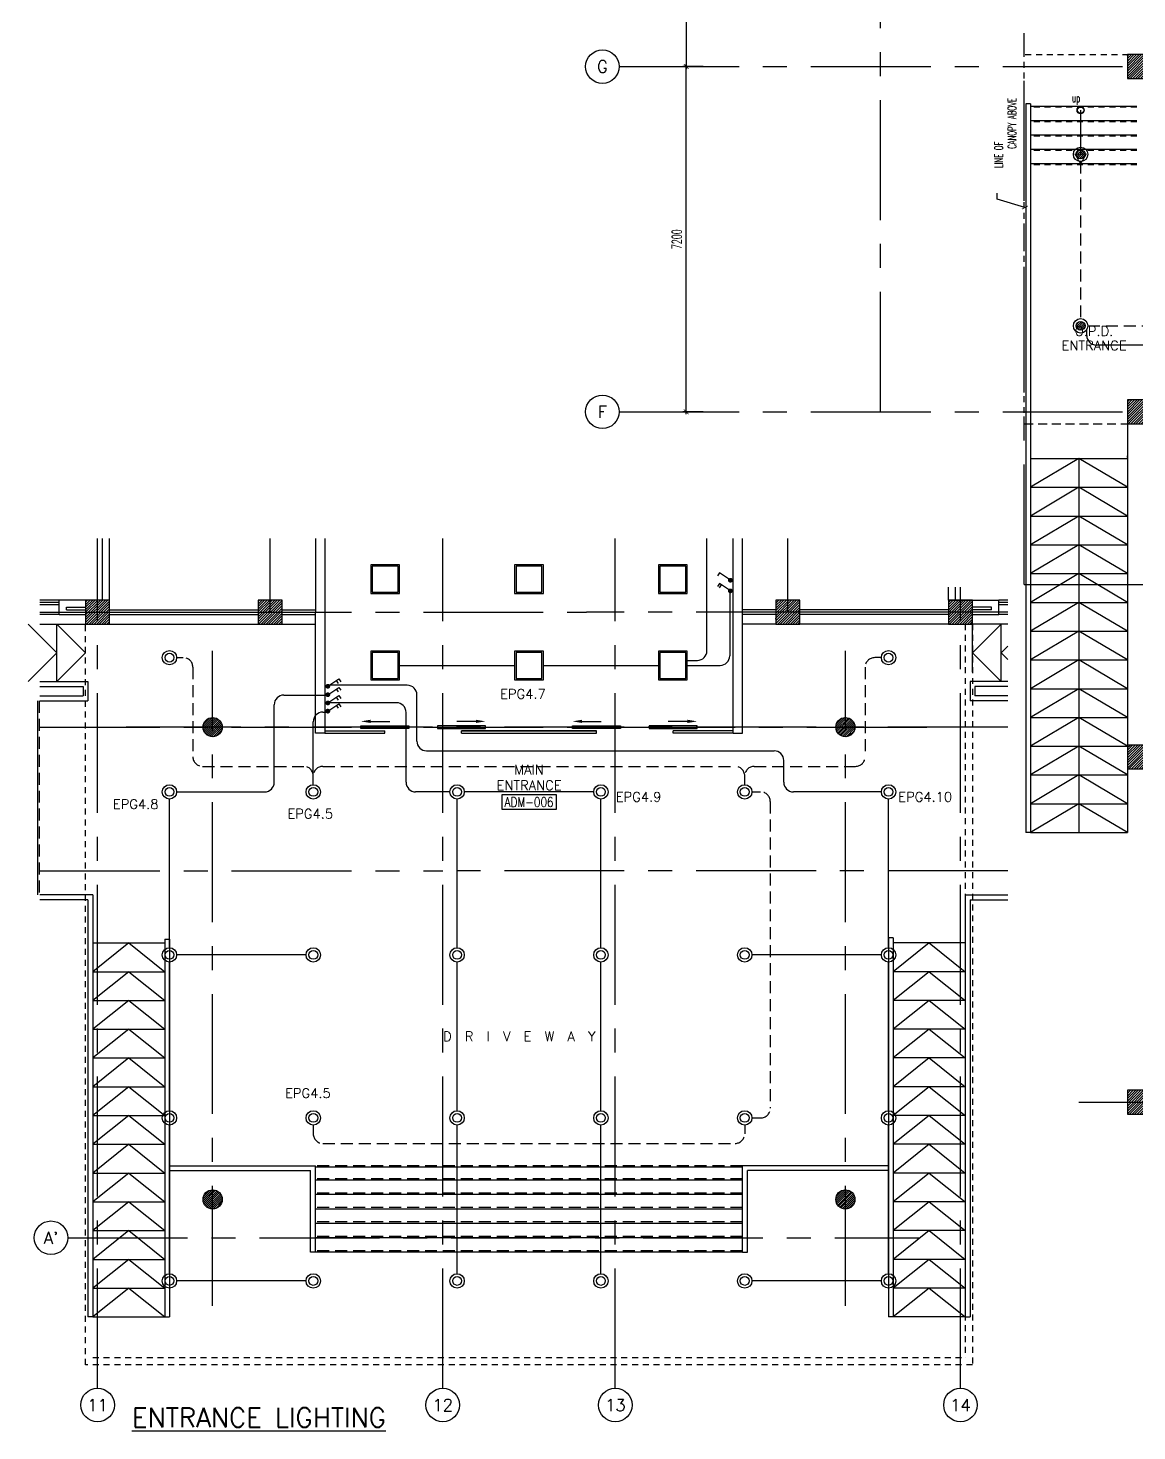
# Model space of a CAD drawing. Extents: x -10 to 91, y -4 to 87.
# Drawn here: x -9.64 to 13.49, y 7.63 to 36.89 of the extents above; entities that cross this region are included whole.
import ezdxf
from ezdxf.enums import TextEntityAlignment as Align

# ---------------------------------------------------------------- set-up
doc = ezdxf.new("R2010")
doc.units = 0
doc.header["$MEASUREMENT"] = 0
doc.header["$PDMODE"] = 3
doc.header["$PDSIZE"] = 0.1
for name, pattern in [('CENTERX2', [4, 2.5, -0.5, 0.5, -0.5]), ('HIDDEN', [0.375, 0.25, -0.125]), ('HIDDEN2', [0.1875, 0.125, -0.0625])]:
    doc.linetypes.add(name, pattern=pattern)
doc.layers.get('0').update_dxf_attribs({"linetype": 'CONTINUOUS'})
doc.layers.get('DEFPOINTS').update_dxf_attribs({"linetype": 'CONTINUOUS'})
for name, color, linetype in [('AX', 11, 'CONTINUOUS'), ('AX-CR', 11, 'CONTINUOUS'), ('AX-DIM', 11, 'CONTINUOUS'), ('AX-TXT', 4, 'CONTINUOUS'), ('AXES', 11, 'CENTERX2'), ('CANOPY-LN', 11, 'CONTINUOUS'), ('COL', 11, 'CONTINUOUS'), ('DOOR', 11, 'CONTINUOUS'), ('E-CLINE', 2, 'CONTINUOUS'), ('E-HLINE', 2, 'HIDDEN'), ('E-LITE', 4, 'CONTINUOUS'), ('E-SWITCH', 4, 'CONTINUOUS'), ('E-TRXT', 4, 'CONTINUOUS'), ('Handrail', 11, 'CONTINUOUS'), ('HAT', 11, 'CONTINUOUS'), ('INSUL', 11, 'CONTINUOUS'), ('Ramb', 11, 'CONTINUOUS'), ('RM-BOX', 11, 'CONTINUOUS'), ('RM-NAME', 11, 'CONTINUOUS'), ('RM-NO', 11, 'CONTINUOUS'), ('Step', 11, 'CONTINUOUS'), ('STR', 11, 'CONTINUOUS'), ('TEXT', 11, 'CONTINUOUS'), ('TXT', 2, 'CONTINUOUS'), ('WALL', 11, 'CONTINUOUS'), ('WIN', 11, 'CONTINUOUS')]:
    doc.layers.add(name, color=color, linetype=linetype)
doc.styles.add('ROMANS', font='ROMANS.shx', dxfattribs={"width": 0.6})
doc.dimstyles.new('STANDARD in', dxfattribs={"dimtxt": 0.2, "dimasz": 0.1, "dimexe": 0.07, "dimexo": 0.05, "dimgap": 0.1, "dimtad": 1, "dimdec": 0, "dimlfac": 1000, "dimzin": 0, "dimdsep": 46, "dimtxsty": 'ROMANS', "dimblk": 'ARCHTICK', "dimcen": 0.05, "dimdle": 0.05, "dimclrd": 7, "dimclre": 7, "dimclrt": 2, "dimadec": 0, "dimazin": 0, "dimtfac": 1, "dimtdec": 0, "dimtmove": 2, "dimatfit": 3, "dimldrblk": 'ARCHTICK', "dimfxl": 0, "dimtolj": 1, "dimtzin": 0, "dimarcsym": 0})

# ---------------------------------------------------------------- blocks, each defined once
blk = doc.blocks.new('*X123')
at = {"color": 0}
for p, q in [((24139, 10669), (24631, 11161)), ((24139, 10722), (24578, 11161)), ((24139, 10775), (24525, 11161)), ((24139, 10828), (24472, 11161)), ((24139, 10881), (24419, 11161)), ((24139, 10934), (24366, 11161)), ((24139, 10987), (24313, 11161)), ((24139, 11040), (24260, 11161)), ((24139, 11093), (24207, 11161)), ((24139, 11146), (24154, 11161)), ((24184, 10661), (24639, 11116)), ((24237, 10661), (24639, 11063)), ((24290, 10661), (24639, 11010)), ((24344, 10661), (24639, 10957)), ((24397, 10661), (24639, 10904)), ((24450, 10661), (24639, 10851)), ((24503, 10661), (24639, 10798)), ((24556, 10661), (24639, 10745)), ((24609, 10661), (24639, 10692))]:
    blk.add_line(p, q, dxfattribs=at)
blk = doc.blocks.new('COL50')
at = {"layer": 'COL'}
blk.add_lwpolyline([(-250, 250), (-250, -250), (250, -250), (250, 250)], close=True, dxfattribs=at)
blk = doc.blocks.new('_ARCHTICK')
at = {"color": 0, "linetype": 'ByBlock', "const_width": 0.15}
blk.add_lwpolyline([(-0.5, -0.5), (0.5, 0.5)], dxfattribs=at)
blk = doc.blocks.new('*D160')
at = {"layer": 'AX-DIM', "color": 7, "lineweight": -2}
for p, q in [((4.442, 36.085), (4.022, 36.085)), ((4.092, 28.835), (4.092, 36.135)), ((4.442, 28.885), (4.022, 28.885))]:
    blk.add_line(p, q, dxfattribs=at)
at = {"layer": 'DEFPOINTS', "color": 0}
for p in [(4.092, 36.085), (4.492, 36.085), (4.492, 28.885)]:
    blk.add_point(p, dxfattribs=at)
at = {"layer": 'AX-DIM', "color": 7, "lineweight": -2, "xscale": 0.1, "yscale": 0.1, "zscale": 0.1}
for p, rotation in [((4.092, 36.085), 90), ((4.092, 28.885), 270)]:
    blk.add_blockref('_ARCHTICK', p, dxfattribs=dict(at, rotation=rotation))
at = {"layer": 'AX-DIM', "color": 2, "insert": (3.892, 32.485), "char_height": 0.2, "attachment_point": 5, "rotation": 90, "style": 'ROMANS'}
blk.add_mtext('\\A1;7200', dxfattribs=at)
blk = doc.blocks.new('AXL')
at = {"layer": 'AX-CR'}
blk.add_circle((-350, 0), 350, dxfattribs=at)
at = {"layer": 'AX-TXT', "style": 'ROMANS'}
blk.add_attdef('AX', text='', height=250, dxfattribs=at).set_placement((-350, 0), align=Align.MIDDLE)
blk = doc.blocks.new('*X92')
at = {"color": 0}
for p, q in [((24139, 17881), (24619, 18361)), ((24139, 17934), (24566, 18361)), ((24139, 17987), (24513, 18361)), ((24139, 18040), (24460, 18361)), ((24139, 18093), (24407, 18361)), ((24139, 18146), (24354, 18361)), ((24139, 18200), (24301, 18361)), ((24139, 18253), (24248, 18361)), ((24139, 18306), (24195, 18361)), ((24139, 18359), (24142, 18361)), ((24172, 17861), (24639, 18328)), ((24225, 17861), (24639, 18275)), ((24278, 17861), (24639, 18222)), ((24331, 17861), (24639, 18169)), ((24384, 17861), (24639, 18116)), ((24437, 17861), (24639, 18063)), ((24490, 17861), (24639, 18010)), ((24543, 17861), (24639, 17957)), ((24596, 17861), (24639, 17904))]:
    blk.add_line(p, q, dxfattribs=at)
blk = doc.blocks.new('*X93')
at = {"color": 0}
for p, q in [((24139, 25094), (24606, 25561)), ((24139, 25147), (24553, 25561)), ((24139, 25200), (24500, 25561)), ((24139, 25253), (24447, 25561)), ((24139, 25306), (24394, 25561)), ((24139, 25359), (24341, 25561)), ((24139, 25412), (24288, 25561)), ((24139, 25465), (24235, 25561)), ((24139, 25518), (24182, 25561)), ((24159, 25061), (24639, 25541)), ((24212, 25061), (24639, 25488)), ((24266, 25061), (24639, 25435)), ((24319, 25061), (24639, 25382)), ((24372, 25061), (24639, 25329)), ((24425, 25061), (24639, 25276)), ((24478, 25061), (24639, 25223)), ((24531, 25061), (24639, 25170)), ((24584, 25061), (24639, 25117)), ((24637, 25061), (24639, 25063))]:
    blk.add_line(p, q, dxfattribs=at)
blk = doc.blocks.new('*X94')
at = {"color": 0}
for p, q in [((24139, 32306), (24594, 32761)), ((24139, 32359), (24541, 32761)), ((24139, 32412), (24488, 32761)), ((24139, 32465), (24435, 32761)), ((24139, 32518), (24382, 32761)), ((24139, 32571), (24329, 32761)), ((24139, 32625), (24276, 32761)), ((24139, 32678), (24223, 32761)), ((24139, 32731), (24170, 32761)), ((24147, 32261), (24639, 32753)), ((24200, 32261), (24639, 32700)), ((24253, 32261), (24639, 32647)), ((24306, 32261), (24639, 32594)), ((24359, 32261), (24639, 32541)), ((24412, 32261), (24639, 32488)), ((24465, 32261), (24639, 32435)), ((24518, 32261), (24639, 32382)), ((24571, 32261), (24639, 32329)), ((24624, 32261), (24639, 32276))]:
    blk.add_line(p, q, dxfattribs=at)
blk = doc.blocks.new('*D141')
at = {"layer": 'AX-DIM', "color": 7, "linetype": 'ByBlock', "lineweight": -2}
for p, q in [((4.092, 42.135), (4.092, 36.035)), ((4.442, 42.085), (4.022, 42.085)), ((4.442, 36.085), (4.022, 36.085))]:
    blk.add_line(p, q, dxfattribs=at)
at = {"layer": 'DEFPOINTS', "color": 0, "linetype": 'ByBlock'}
for p in [(4.492, 42.085), (4.092, 36.085), (4.492, 36.085)]:
    blk.add_point(p, dxfattribs=at)
at = {"layer": 'AX-DIM', "color": 7, "linetype": 'ByBlock', "lineweight": -2, "xscale": 0.1, "yscale": 0.1, "zscale": 0.1}
for p, rotation in [((4.092, 42.085), 90), ((4.092, 36.085), 270)]:
    blk.add_blockref('_ARCHTICK', p, dxfattribs=dict(at, rotation=rotation))
at = {"layer": 'AX-DIM', "color": 2, "linetype": 'ByBlock', "insert": (3.892, 39.085), "char_height": 0.2, "attachment_point": 5, "rotation": 90, "style": 'ROMANS'}
blk.add_mtext('\\A1;6000', dxfattribs=at)
blk = doc.blocks.new('*X182')
at = {"color": 0}
for p, q in [((21548.53, 18540.14), (21548.8, 18540.42)), ((21548.53, 18539.97), (21548.98, 18540.41)), ((21548.58, 18539.84), (21549.1, 18540.36)), ((21548.67, 18539.76), (21549.19, 18540.27)), ((21548.79, 18539.7), (21549.24, 18540.15)), ((21548.97, 18539.7), (21549.25, 18539.98))]:
    blk.add_line(p, q, dxfattribs=at)
blk = doc.blocks.new('SPOT')
at = {"layer": 'E-LITE'}
for radius in [0.6, 0.369]:
    blk.add_circle((0, 0), radius, dxfattribs=at)
at = {"layer": 'E-LITE', "color": 8}
blk.add_blockref('*X182', (-21548.89, -18540.06), dxfattribs=at)
blk = doc.blocks.new('*X52')
at = {"color": 0}
for p, q in [((193089, 10708), (193542, 11161)), ((193089, 10761), (193488, 11161)), ((193089, 10814), (193435, 11161)), ((193089, 10867), (193382, 11161)), ((193089, 10920), (193329, 11161)), ((193089, 10973), (193276, 11161)), ((193089, 11026), (193223, 11161)), ((193089, 11079), (193170, 11161)), ((193089, 11132), (193117, 11161)), ((193095, 10661), (193589, 11155)), ((193148, 10661), (193589, 11102)), ((193201, 10661), (193589, 11049)), ((193254, 10661), (193589, 10996)), ((193307, 10661), (193589, 10943)), ((193360, 10661), (193589, 10890)), ((193413, 10661), (193589, 10837)), ((193466, 10661), (193589, 10784)), ((193519, 10661), (193589, 10731)), ((193572, 10661), (193589, 10678))]:
    blk.add_line(p, q, dxfattribs=at)
blk = doc.blocks.new('*X45')
at = {"color": 0}
for p, q in [((84179, 10675), (84665, 11161)), ((84179, 10729), (84612, 11161)), ((84179, 10782), (84559, 11161)), ((84179, 10835), (84506, 11161)), ((84179, 10888), (84453, 11161)), ((84179, 10941), (84400, 11161)), ((84179, 10994), (84347, 11161)), ((84179, 11047), (84294, 11161)), ((84179, 11100), (84240, 11161)), ((84179, 11153), (84187, 11161)), ((84218, 10661), (84679, 11122)), ((84271, 10661), (84679, 11069)), ((84324, 10661), (84679, 11016)), ((84377, 10661), (84679, 10963)), ((84430, 10661), (84679, 10910)), ((84483, 10661), (84679, 10857)), ((84536, 10661), (84679, 10804)), ((84589, 10661), (84679, 10751)), ((84642, 10661), (84679, 10698))]:
    blk.add_line(p, q, dxfattribs=at)
blk = doc.blocks.new('*X53')
at = {"color": 0}
for p, q in [((203889, 10689), (204360, 11161)), ((203889, 10742), (204307, 11161)), ((203889, 10795), (204254, 11161)), ((203889, 10848), (204201, 11161)), ((203889, 10901), (204148, 11161)), ((203889, 10954), (204095, 11161)), ((203889, 11008), (204042, 11161)), ((203889, 11061), (203989, 11161)), ((203889, 11114), (203936, 11161)), ((203913, 10661), (204389, 11136)), ((203966, 10661), (204389, 11083)), ((204019, 10661), (204389, 11030)), ((204072, 10661), (204389, 10977)), ((204125, 10661), (204389, 10924)), ((204178, 10661), (204389, 10871)), ((204231, 10661), (204389, 10818)), ((204285, 10661), (204389, 10765)), ((204338, 10661), (204389, 10712))]:
    blk.add_line(p, q, dxfattribs=at)
blk = doc.blocks.new('*X118')
at = {"color": 0}
for p, q in [((73379, 10694), (73846, 11161)), ((73379, 10747), (73793, 11161)), ((73379, 10800), (73740, 11161)), ((73379, 10853), (73687, 11161)), ((73379, 10906), (73634, 11161)), ((73379, 10959), (73581, 11161)), ((73379, 11012), (73528, 11161)), ((73379, 11065), (73475, 11161)), ((73379, 11118), (73422, 11161)), ((73399, 10661), (73879, 11141)), ((73452, 10661), (73879, 11088)), ((73505, 10661), (73879, 11035)), ((73558, 10661), (73879, 10982)), ((73611, 10661), (73879, 10929)), ((73664, 10661), (73879, 10876)), ((73717, 10661), (73879, 10823)), ((73770, 10661), (73879, 10770)), ((73823, 10661), (73879, 10717)), ((73876, 10661), (73879, 10664))]:
    blk.add_line(p, q, dxfattribs=at)
blk = doc.blocks.new('RM1')
at = {"layer": 'RM-BOX'}
blk.add_lwpolyline([(570, -200), (-570, -200), (-570, -500), (570, -500)], close=True, dxfattribs=at)
at = {"layer": 'RM-NAME', "style": 'ROMANS'}
for tag, p in [('ROOMNAME1', (0, 324)), ('ROOMNAME2', (0, 0))]:
    blk.add_attdef(tag, text='', height=200, dxfattribs=at).set_placement(p, align=Align.MIDDLE)
at = {"layer": 'RM-NO', "style": 'ROMANS', "width": 0.8}
blk.add_attdef('ROOMNO', text='', height=200, dxfattribs=at).set_placement((0, -350), align=Align.MIDDLE)
blk = doc.blocks.new('AXU')
at = {"layer": 'AX-CR'}
blk.add_circle((0, 350), 350, dxfattribs=at)
at = {"layer": 'AX-TXT', "style": 'ROMANS'}
blk.add_attdef('AX', text='', height=250, dxfattribs=at).set_placement((0, 350), align=Align.MIDDLE)
blk = doc.blocks.new('1G1W')
for p, q in [((0, 0), (0.55, 0)), ((0.55, 0), (0.55, -0.15))]:
    blk.add_line(p, q)
at = {"const_width": 0.1}
blk.add_lwpolyline([(-0.05, 0, 1), (0.05, 0, 1)], format="xyb", close=True, dxfattribs=at)
blk = doc.blocks.new('L42')
at = {"layer": 'E-LITE'}
for p, q in [((0.3, 0.3), (-0.3, 0.3)), ((-0.3, 0.3), (-0.3, -0.3)), ((0.3, -0.3), (0.3, 0.3)), ((-0.3, -0.3), (0.3, -0.3))]:
    blk.add_line(p, q, dxfattribs=at)
at = {"layer": 'E-LITE', "color": 8}
blk.add_lwpolyline([(-0.27, 0.27), (-0.27, -0.27), (0.27, -0.27), (0.27, 0.27)], close=True, dxfattribs=at)

msp = doc.modelspace()

# ---------------------------------------------------------------- hatches: boundary and pattern name
at = {"layer": 'HAT'}
h = msp.add_hatch(dxfattribs=at)
h.set_pattern_fill('ANSI31', color=256, scale=0.24, style=0)
h.set_pattern_definition([(45, (-54.78064, -12.59935), (-0.021213203, 0.021213203), [])])
h.paths.add_polyline_path([(-5.9884, 22.3082), (-5.7884, 22.3082), (-5.7884, 22.5082, 0.4142136)])
h.paths.add_polyline_path([(-5.7884, 22.5082), (-5.7884, 22.3082), (-5.5884, 22.3082, 0.4142136)])
h.paths.add_polyline_path([(-5.5884, 22.3082), (-5.7884, 22.3082), (-5.7884, 22.1082, 0.4142136)])
h.paths.add_polyline_path([(-5.7884, 22.3082), (-5.9884, 22.3082, 0.4142136), (-5.7884, 22.1082)])
h = msp.add_hatch(dxfattribs=at)
h.set_pattern_fill('ANSI31', color=256, scale=0.24, style=0)
h.set_pattern_definition([(45, (-41.58064, -12.59935), (-0.021213203, 0.021213203), [])])
h.paths.add_polyline_path([(7.2116, 22.3082), (7.4116, 22.3082), (7.4116, 22.5082, 0.4142136)])
h.paths.add_polyline_path([(7.4116, 22.5082), (7.4116, 22.3082), (7.6116, 22.3082, 0.4142136)])
h.paths.add_polyline_path([(7.6116, 22.3082), (7.4116, 22.3082), (7.4116, 22.1082, 0.4142136)])
h.paths.add_polyline_path([(7.4116, 22.3082), (7.2116, 22.3082, 0.4142136), (7.4116, 22.1082)])
h = msp.add_hatch(dxfattribs=at)
h.set_pattern_fill('ANSI31', color=256, scale=0.24, style=0)
h.set_pattern_definition([(45, (-54.78064, -22.44935), (-0.021213203, 0.021213203), [])])
h.paths.add_polyline_path([(-5.9884, 12.4582), (-5.7884, 12.4582), (-5.7884, 12.6582, 0.4142136)])
h.paths.add_polyline_path([(-5.7884, 12.6582), (-5.7884, 12.4582), (-5.5884, 12.4582, 0.4142136)])
h.paths.add_polyline_path([(-5.5884, 12.4582), (-5.7884, 12.4582), (-5.7884, 12.2582, 0.4142136)])
h.paths.add_polyline_path([(-5.7884, 12.4582), (-5.9884, 12.4582, 0.4142136), (-5.7884, 12.2582)])
h = msp.add_hatch(dxfattribs=at)
h.set_pattern_fill('ANSI31', color=256, scale=0.24, style=0)
h.set_pattern_definition([(45, (-41.58064, -22.44935), (-0.021213203, 0.021213203), [])])
h.paths.add_polyline_path([(7.2116, 12.4582), (7.4116, 12.4582), (7.4116, 12.6582, 0.4142136)])
h.paths.add_polyline_path([(7.4116, 12.6582), (7.4116, 12.4582), (7.6116, 12.4582, 0.4142136)])
h.paths.add_polyline_path([(7.6116, 12.4582), (7.4116, 12.4582), (7.4116, 12.2582, 0.4142136)])
h.paths.add_polyline_path([(7.4116, 12.4582), (7.2116, 12.4582, 0.4142136), (7.4116, 12.2582)])

# ---------------------------------------------------------------- linework, layer by layer
at = {"layer": 'AXES'}
for p, q in [((8.1439, 28.8854), (8.1439, 86.0986)), ((11.1439, 25.2854), (11.1439, 86.0986)), ((2.6925, 36.0854), (71.7839, 36.0854)), ((2.6925, 28.8854), (71.7839, 28.8854)), ((-8.1884, 8.52), (-8.1884, 26.2406)), ((-4.5884, 24.7082), (-4.5884, 26.2406)), ((-0.9884, 8.52), (-0.9884, 26.2406)), ((2.6116, 8.52), (2.6116, 26.2406)), ((6.2116, 24.7082), (6.2116, 26.2406)), ((9.8116, 8.52), (9.8116, 25.225)), ((11.1439, 25.2854), (71.7839, 25.2854)), ((-9.391, 24.7082), (2.0116, 24.7082)), ((10.7985, 24.7082), (2.0116, 24.7082)), ((-5.7884, 10.241), (-5.7884, 23.9029)), ((7.4116, 10.241), (7.4116, 23.9029)), ((-9.391, 22.3082), (0.8116, 22.3082)), ((-9.391, 22.3082), (9.2116, 22.3082)), ((10.7985, 22.3082), (-7.5884, 22.3082)), ((10.7985, 22.3082), (0.8116, 22.3082)), ((-9.391, 19.3082), (-0.9884, 19.3082)), ((-9.391, 19.3082), (-0.9884, 19.3082)), ((10.7985, 19.3082), (-0.9884, 19.3082)), ((10.7985, 19.3082), (-0.9884, 19.3082)), ((12.2845, 14.4854), (72.9839, 14.4854))]:
    msp.add_line(p, q, dxfattribs=at)
at = {"layer": 'AXES', "color": 11}
msp.add_line((-8.8101, 11.6582), (8.967, 11.6582), dxfattribs=at)
at = {"layer": 'CANOPY-LN', "linetype": 'HIDDEN2'}
for p, q in [((11.1439, 28.6354), (11.1439, 36.3354)), ((11.1639, 36.3354), (13.2939, 36.3354)), ((-8.4384, 9.0082), (-8.4384, 24.4582)), ((10.0616, 24.4582), (10.0616, 9.0082)), ((10.0616, 9.0082), (-8.4384, 9.0082))]:
    msp.add_line(p, q, dxfattribs=at)
at = {"layer": 'CANOPY-LN', "linetype": 'HIDDEN2', "ltscale": 1.5}
msp.add_line((11.1439, 28.6354), (13.2939, 28.6354), dxfattribs=at)
at = {"layer": 'CANOPY-LN', "color": 8, "linetype": 'HIDDEN2'}
for p in [(9.9116, 24.4582), (-8.2884, 9.1582)]:
    msp.add_line(p, (9.9116, 9.1582), dxfattribs=at)
at = {"layer": 'DOOR'}
for p, q in [((-2.4941, 22.4291), (-2.0941, 22.4291)), ((-2.4941, 22.4291), (-2.0941, 22.4291)), ((-0.2941, 22.4291), (-0.6941, 22.4291)), ((-0.2941, 22.4291), (-0.6941, 22.4291)), ((1.9173, 22.4291), (2.3173, 22.4291)), ((1.9173, 22.4291), (2.3173, 22.4291)), ((4.1173, 22.4291), (3.7173, 22.4291)), ((4.1173, 22.4291), (3.7173, 22.4291)), ((-3.4441, 22.2332), (-2.1941, 22.2332)), ((-3.4441, 22.1832), (-2.1941, 22.1832)), ((-2.1941, 22.1832), (-2.1941, 22.2332)), ((-0.5941, 22.2332), (2.2173, 22.2332)), ((-0.5941, 22.1832), (-0.5941, 22.2332)), ((-0.5941, 22.1832), (2.2173, 22.1832)), ((2.2173, 22.1832), (2.2173, 22.2332)), ((3.8173, 22.1832), (3.8173, 22.2332)), ((5.0673, 22.2332), (3.8173, 22.2332)), ((5.0673, 22.1832), (3.8173, 22.1832))]:
    msp.add_line(p, q, dxfattribs=at)
for points in [[(-2.6941, 22.2832), (-2.6941, 22.3332), (-1.6941, 22.3332), (-1.6941, 22.2832), (-2.6941, 22.2832)], [(-2.6941, 22.2832), (-2.6941, 22.3332), (-1.6941, 22.3332), (-1.6941, 22.2832), (-2.6941, 22.2832)], [(-0.0941, 22.2832), (-0.0941, 22.3332), (-1.0941, 22.3332), (-1.0941, 22.2832), (-0.0941, 22.2832)], [(-0.0941, 22.2832), (-0.0941, 22.3332), (-1.0941, 22.3332), (-1.0941, 22.2832), (-0.0941, 22.2832)], [(1.7173, 22.2832), (1.7173, 22.3332), (2.7173, 22.3332), (2.7173, 22.2832), (1.7173, 22.2832)], [(1.7173, 22.2832), (1.7173, 22.3332), (2.7173, 22.3332), (2.7173, 22.2832), (1.7173, 22.2832)], [(4.3173, 22.2832), (4.3173, 22.3332), (3.3173, 22.3332), (3.3173, 22.2832), (4.3173, 22.2832)], [(4.3173, 22.2832), (4.3173, 22.3332), (3.3173, 22.3332), (3.3173, 22.2832), (4.3173, 22.2832)], [(-0.5941, 22.1832), (2.2173, 22.1832), (2.2173, 22.2332), (-0.5941, 22.2332)]]:
    msp.add_lwpolyline(points, dxfattribs=at)
for points in [[(-2.4941, 22.4624), (-2.4941, 22.3957), (-2.6941, 22.4291)], [(-2.4941, 22.4624), (-2.4941, 22.3957), (-2.6941, 22.4291)], [(-0.2941, 22.4624), (-0.2941, 22.3957), (-0.0941, 22.4291)], [(-0.2941, 22.4624), (-0.2941, 22.3957), (-0.0941, 22.4291)], [(1.9173, 22.4624), (1.9173, 22.3957), (1.7173, 22.4291)], [(1.9173, 22.4624), (1.9173, 22.3957), (1.7173, 22.4291)], [(4.1173, 22.4624), (4.1173, 22.3957), (4.3173, 22.4291)], [(4.1173, 22.4624), (4.1173, 22.3957), (4.3173, 22.4291)]]:
    msp.add_solid(points, dxfattribs=at)
at = {"layer": 'E-CLINE', "color": 4}
for p, q in [((4.5234, 23.9017), (4.5234, 26.2406)), ((4.9981, 25.1293), (4.9981, 23.7957)), ((4.1116, 23.7017), (4.3234, 23.7017)), ((-1.8884, 23.5957), (0.5116, 23.5957)), ((1.1116, 23.5957), (3.5116, 23.5957)), ((4.1116, 23.5957), (4.7981, 23.5957)), ((-1.7267, 23.182), (-3.387, 23.182)), ((-4.3036, 22.9763), (-3.4087, 22.9763)), ((-1.5267, 22.0142), (-1.5267, 22.982)), ((-4.5036, 21.1582), (-4.5036, 22.7763)), ((-3.4884, 22.6223), (-3.4087, 22.6223)), ((-1.9531, 22.8171), (-3.387, 22.8171)), ((-1.7531, 21.1582), (-1.7531, 22.6171)), ((-3.6884, 21.2904), (-3.6884, 22.4223)), ((-1.3267, 21.8142), (5.9268, 21.8142)), ((6.1268, 21.1582), (6.1268, 21.6142)), ((-6.6884, 17.7082), (-6.6884, 20.8082)), ((-6.5384, 20.9582), (-4.7036, 20.9582)), ((-0.8384, 20.9582), (-1.5531, 20.9582)), ((-0.6884, 17.7082), (-0.6884, 20.8082)), ((2.1616, 20.9582), (-0.5384, 20.9582)), ((2.3116, 17.7082), (2.3116, 20.8082)), ((8.1616, 20.9582), (6.3268, 20.9582)), ((8.3116, 17.7082), (8.3116, 20.8082)), ((-3.8384, 17.5582), (-6.5384, 17.5582)), ((8.1616, 17.5582), (5.4616, 17.5582)), ((-6.6884, 14.3082), (-6.6884, 17.4082)), ((-0.6884, 14.3082), (-0.6884, 17.4082)), ((2.3116, 14.3082), (2.3116, 17.4082)), ((8.3116, 14.3082), (8.3116, 17.4082)), ((-6.6884, 10.9082), (-6.6884, 14.0082)), ((-0.6884, 10.9082), (-0.6884, 14.0082)), ((2.3116, 10.9082), (2.3116, 14.0082)), ((8.3116, 10.9082), (8.3116, 14.0082)), ((-3.8384, 10.7582), (-6.5384, 10.7582)), ((8.1616, 10.7582), (5.4616, 10.7582))]:
    msp.add_line(p, q, dxfattribs=at)
for centre, start, end in [((4.3234, 23.9017), 270, 0), ((4.7981, 23.7957), 270, 0), ((-1.7267, 22.982), 0, 90), ((-4.3036, 22.7763), 90, 180), ((-3.4884, 22.4223), 90, 180), ((-1.9531, 22.6171), 0, 90), ((-1.3267, 22.0142), 180, 270), ((5.9268, 21.6142), 0, 90), ((-4.7036, 21.1582), 270, 0), ((-1.5531, 21.1582), 180, 270), ((6.3268, 21.1582), 180, 270)]:
    msp.add_arc(centre, 0.2, start, end, dxfattribs=at)
at = {"layer": 'E-HLINE', "color": 4}
for p, q in [((12.318, 34.1058), (12.318, 30.8279)), ((12.468, 30.6779), (14.7312, 30.6779)), ((5.9556, 24.5807), (5.9556, 24.5596)), ((-6.5384, 23.7582), (-6.4005, 23.7582)), ((8.1616, 23.7582), (8.0237, 23.7582)), ((-6.2005, 23.5582), (-6.2005, 21.6904)), ((7.8237, 23.5582), (7.8237, 21.6904)), ((-6.0005, 21.4904), (-3.8884, 21.4904)), ((-3.4884, 21.4904), (5.1116, 21.4904)), ((5.5116, 21.4904), (7.6237, 21.4904)), ((-3.6884, 21.1082), (-3.6884, 21.2904)), ((5.3116, 21.1082), (5.3116, 21.2904)), ((5.4616, 20.9582), (5.6438, 20.9582)), ((5.8438, 20.7582), (5.8438, 14.3582)), ((5.4616, 14.1582), (5.6438, 14.1582)), ((-3.6884, 14.0082), (-3.6884, 13.826)), ((5.3116, 14.0082), (5.3116, 13.826)), ((-3.4884, 13.626), (5.1116, 13.626))]:
    msp.add_line(p, q, dxfattribs=at)
for centre, start, end in [((-6.4005, 23.5582), 0, 90), ((8.0237, 23.5582), 90, 180), ((-6.0005, 21.6904), 180, 270), ((7.6237, 21.6904), 270, 360), ((-3.8884, 21.2904), 0, 90), ((-3.4884, 21.2904), 90, 180), ((5.1116, 21.2904), 0, 90), ((5.5116, 21.2904), 90, 180), ((5.6438, 20.7582), 0, 90), ((5.6438, 14.3582), 270, 0), ((-3.4884, 13.826), 180, 270), ((5.1116, 13.826), 270, 0)]:
    msp.add_arc(centre, 0.2, start, end, dxfattribs=at)
at = {"layer": 'E-LITE'}
for centre, radius in [((-6.6884, 23.7582), 0.15), ((-6.6884, 23.7582), 0.0922), ((8.3116, 23.7582), 0.15), ((8.3116, 23.7582), 0.0922), ((-6.6884, 20.9582), 0.15), ((-3.6884, 20.9582), 0.15), ((-0.6884, 20.9582), 0.15), ((2.3116, 20.9582), 0.15), ((5.3116, 20.9582), 0.15), ((8.3116, 20.9582), 0.15), ((-6.6884, 20.9582), 0.0922), ((-3.6884, 20.9582), 0.0922), ((-0.6884, 20.9582), 0.0922), ((2.3116, 20.9582), 0.0922), ((5.3116, 20.9582), 0.0922), ((8.3116, 20.9582), 0.0922), ((-6.6884, 17.5582), 0.15), ((-6.6884, 17.5582), 0.0922), ((-3.6884, 17.5582), 0.15), ((-3.6884, 17.5582), 0.0922), ((-0.6884, 17.5582), 0.15), ((-0.6884, 17.5582), 0.0922), ((2.3116, 17.5582), 0.15), ((2.3116, 17.5582), 0.0922), ((5.3116, 17.5582), 0.15), ((5.3116, 17.5582), 0.0922), ((8.3116, 17.5582), 0.15), ((8.3116, 17.5582), 0.0922), ((-6.6884, 14.1582), 0.15), ((-6.6884, 14.1582), 0.0922), ((-3.6884, 14.1582), 0.15), ((-3.6884, 14.1582), 0.0922), ((-0.6884, 14.1582), 0.15), ((-0.6884, 14.1582), 0.0922), ((2.3116, 14.1582), 0.15), ((2.3116, 14.1582), 0.0922), ((5.3116, 14.1582), 0.15), ((5.3116, 14.1582), 0.0922), ((8.3116, 14.1582), 0.15), ((8.3116, 14.1582), 0.0922), ((-6.6884, 10.7582), 0.15), ((-6.6884, 10.7582), 0.0922), ((-3.6884, 10.7582), 0.15), ((-3.6884, 10.7582), 0.0922), ((-0.6884, 10.7582), 0.15), ((-0.6884, 10.7582), 0.0922), ((2.3116, 10.7582), 0.15), ((2.3116, 10.7582), 0.0922), ((5.3116, 10.7582), 0.15), ((5.3116, 10.7582), 0.0922), ((8.3116, 10.7582), 0.15), ((8.3116, 10.7582), 0.0922)]:
    msp.add_circle(centre, radius, dxfattribs=at)
at = {"layer": 'E-SWITCH', "color": 4}
for p, q in [((12.4464, 30.4783), (12.4464, 30.6004)), ((14.6963, 30.2783), (12.6464, 30.2783)), ((4.7877, 25.2112), (4.8297, 25.2733)), ((-3.1606, 23.2219), (-3.2026, 23.284)), ((-3.1606, 23.0454), (-3.2026, 23.1075)), ((-3.1606, 22.8744), (-3.2026, 22.9365)), ((-3.1606, 22.7034), (-3.2026, 22.7656))]:
    msp.add_line(p, q, dxfattribs=at)
msp.add_arc((12.6464, 30.4783), 0.2, 180, 270, dxfattribs=at)
at = {"layer": 'Handrail'}
for p, q in [((11.173, 35.3065), (11.173, 30.3104)), ((11.273, 35.3065), (11.173, 35.3065)), ((11.273, 35.3065), (11.273, 30.3104)), ((11.173, 30.3104), (11.173, 20.1104)), ((11.273, 30.3104), (11.273, 20.1104)), ((13.2939, 28.6354), (13.2939, 20.1104)), ((11.273, 20.1104), (11.173, 20.1104)), ((-8.2884, 10.0082), (-8.3884, 10.0082))]:
    msp.add_line(p, q, dxfattribs=at)
at = {"layer": 'Handrail', "color": 11}
for p, q in [((-9.391, 24.4582), (-8.4384, 24.4582)), ((10.7985, 24.4582), (10.0616, 24.4582)), ((-9.391, 23.2582), (-8.3884, 23.2582)), ((-9.391, 23.1582), (-8.4884, 23.1582)), ((-8.4884, 23.2582), (-8.4884, 23.2582)), ((-8.4884, 23.1582), (-8.4884, 22.9582)), ((-8.3884, 23.2582), (-8.3884, 22.8582)), ((10.7985, 23.2582), (10.0116, 23.2582)), ((10.0116, 23.2582), (10.0116, 22.8582)), ((10.1116, 23.2582), (10.1116, 23.2582)), ((10.7985, 23.1582), (10.1116, 23.1582)), ((10.1116, 23.1582), (10.1116, 22.9582)), ((-9.391, 22.9582), (-8.4884, 22.9582)), ((-9.391, 22.8582), (-8.3884, 22.8582)), ((10.7985, 22.8582), (10.0116, 22.8582)), ((10.7985, 22.9582), (10.1116, 22.9582)), ((-8.2884, 18.8082), (-9.391, 18.8082)), ((-8.2884, 18.8082), (-8.2884, 10.0082)), ((9.9116, 18.8082), (10.7985, 18.8082)), ((9.9116, 18.8082), (9.9116, 10.0082)), ((-8.3884, 18.7082), (-9.391, 18.7082)), ((-8.3884, 18.7082), (-8.3884, 10.0082)), ((10.0116, 18.7082), (10.7985, 18.7082)), ((10.0116, 18.7082), (10.0116, 10.0082)), ((-6.7884, 17.8867), (-6.7884, 10.0082)), ((-6.7884, 17.8867), (-6.6884, 17.8867)), ((-6.6884, 17.8867), (-6.6884, 10.0082)), ((8.3116, 17.917), (8.3116, 10.0082)), ((8.4116, 17.917), (8.3116, 17.917)), ((8.4116, 17.917), (8.4116, 10.0082)), ((-6.6884, 13.1582), (-3.6441, 13.1582)), ((-6.6884, 13.0582), (-3.7441, 13.0582)), ((-3.7441, 11.3582), (-3.7441, 13.0582)), ((-3.6441, 11.3582), (-3.6441, 13.1582)), ((5.2673, 11.3582), (5.2673, 13.1582)), ((8.3116, 13.1582), (5.2673, 13.1582)), ((8.3116, 13.0582), (5.3673, 13.0582)), ((5.3673, 11.3582), (5.3673, 13.0582)), ((-3.6441, 11.3582), (-3.7441, 11.3582)), ((5.2673, 11.3582), (5.3673, 11.3582)), ((-6.7884, 10.0082), (-6.6884, 10.0082)), ((8.4116, 10.0082), (8.3116, 10.0082)), ((9.9116, 10.0082), (10.0116, 10.0082))]:
    msp.add_line(p, q, dxfattribs=at)
at = {"layer": 'INSUL'}
for p, q in [((-8.8384, 24.7582), (-8.8384, 24.8082)), ((-8.8384, 24.8082), (-8.4384, 24.8082)), ((-8.8384, 24.7582), (-8.4384, 24.7582)), ((10.4616, 24.8082), (10.0616, 24.8082)), ((10.4616, 24.7582), (10.0616, 24.7582)), ((10.4616, 24.7582), (10.4616, 24.8082))]:
    msp.add_line(p, q, dxfattribs=at)
at = {"layer": 'Ramb'}
for p, q in [((11.2739, 27.9104), (13.2939, 27.9104)), ((12.2839, 27.9104), (11.2739, 27.3104)), ((12.2839, 27.9104), (12.2839, 20.1104)), ((13.2939, 27.3104), (12.2839, 27.9104)), ((11.2739, 27.3104), (13.2939, 27.3104)), ((12.2839, 27.3104), (11.2739, 26.7104)), ((13.2939, 26.7104), (12.2839, 27.3104)), ((11.2739, 26.7104), (13.2939, 26.7104)), ((12.2839, 26.7104), (11.2739, 26.1104)), ((13.2939, 26.1104), (12.2839, 26.7104)), ((11.2739, 26.1104), (13.2939, 26.1104)), ((12.2839, 26.1104), (11.2739, 25.5104)), ((13.2939, 25.5104), (12.2839, 26.1104)), ((11.2739, 25.5104), (13.2939, 25.5104)), ((12.2839, 25.5104), (11.2739, 24.9104)), ((13.2939, 24.9104), (12.2839, 25.5104)), ((11.2739, 24.9104), (13.2939, 24.9104)), ((12.2839, 24.9104), (11.2739, 24.3104)), ((13.2939, 24.3104), (12.2839, 24.9104)), ((10.0616, 23.4582), (10.0616, 24.4582)), ((11.2739, 24.3104), (13.2939, 24.3104)), ((12.2839, 24.3104), (11.2739, 23.7104)), ((13.2939, 23.7104), (12.2839, 24.3104)), ((11.2739, 23.7104), (13.2939, 23.7104)), ((12.2839, 23.7104), (11.2739, 23.1104)), ((13.2939, 23.1104), (12.2839, 23.7104)), ((11.2739, 23.1104), (13.2939, 23.1104)), ((12.2839, 23.1104), (11.2739, 22.5104)), ((13.2939, 22.5104), (12.2839, 23.1104)), ((11.2739, 22.5104), (13.2939, 22.5104)), ((12.2839, 22.5104), (11.2739, 21.9104)), ((13.2939, 21.9104), (12.2839, 22.5104)), ((11.2739, 21.9104), (13.2939, 21.9104)), ((12.2839, 21.9104), (11.2739, 21.3104)), ((13.2939, 21.3104), (12.2839, 21.9104)), ((11.2739, 21.3104), (13.2939, 21.3104)), ((12.2839, 21.3104), (11.2739, 20.7104)), ((13.2939, 20.7104), (12.2839, 21.3104)), ((11.2739, 20.7104), (13.2939, 20.7104)), ((12.2839, 20.7104), (11.2739, 20.1104)), ((13.2939, 20.1104), (12.2839, 20.7104)), ((11.2739, 20.1104), (13.2939, 20.1104))]:
    msp.add_line(p, q, dxfattribs=at)
at = {"layer": 'Ramb', "color": 11}
for p, q in [((-9.0384, 23.8582), (-9.6384, 24.4582)), ((-9.0384, 23.2582), (-9.0384, 24.4582)), ((-8.4384, 23.8582), (-9.0384, 24.4582)), ((10.0616, 23.8582), (10.6616, 24.4582)), ((10.6616, 23.2582), (10.6616, 24.4582)), ((10.6616, 23.8582), (10.7985, 23.9951)), ((-9.0384, 23.8582), (-9.6384, 23.2582)), ((-8.4384, 23.8582), (-9.0384, 23.2582)), ((10.0616, 23.8582), (10.6616, 23.2582)), ((10.6616, 23.8582), (10.7985, 23.7213)), ((-8.2884, 17.8082), (-6.7884, 17.8082)), ((-7.5384, 17.8082), (-8.2884, 17.2082)), ((-7.5384, 17.8082), (-6.7884, 17.2082)), ((9.9116, 17.8082), (8.4116, 17.8082)), ((9.1616, 17.8082), (8.4116, 17.2082)), ((9.1616, 17.8082), (9.9116, 17.2082)), ((-8.2884, 17.2082), (-6.7884, 17.2082)), ((-7.5384, 17.2082), (-8.2884, 16.6082)), ((-7.5384, 17.2082), (-6.7884, 16.6082)), ((9.9116, 17.2082), (8.4116, 17.2082)), ((9.1616, 17.2082), (8.4116, 16.6082)), ((9.1616, 17.2082), (9.9116, 16.6082)), ((-8.2884, 16.6082), (-6.7884, 16.6082)), ((-7.5384, 16.6082), (-8.2884, 16.0082)), ((-7.5384, 16.6082), (-6.7884, 16.0082)), ((9.9116, 16.6082), (8.4116, 16.6082)), ((9.1616, 16.6082), (8.4116, 16.0082)), ((9.1616, 16.6082), (9.9116, 16.0082)), ((-8.2884, 16.0082), (-6.7884, 16.0082)), ((-7.5384, 16.0082), (-8.2884, 15.4082)), ((-7.5384, 16.0082), (-6.7884, 15.4082)), ((9.9116, 16.0082), (8.4116, 16.0082)), ((9.1616, 16.0082), (8.4116, 15.4082)), ((9.1616, 16.0082), (9.9116, 15.4082)), ((-8.2884, 15.4082), (-6.7884, 15.4082)), ((-7.5384, 15.4082), (-8.2884, 14.8082)), ((-7.5384, 15.4082), (-6.7884, 14.8082)), ((9.9116, 15.4082), (8.4116, 15.4082)), ((9.1616, 15.4082), (8.4116, 14.8082)), ((9.1616, 15.4082), (9.9116, 14.8082)), ((-8.2884, 14.8082), (-6.7884, 14.8082)), ((-7.5384, 14.8082), (-8.2884, 14.2082)), ((-7.5384, 14.8082), (-6.7884, 14.2082)), ((9.9116, 14.8082), (8.4116, 14.8082)), ((9.1616, 14.8082), (8.4116, 14.2082)), ((9.1616, 14.8082), (9.9116, 14.2082)), ((-8.2884, 14.2082), (-6.7884, 14.2082)), ((-7.5384, 14.2082), (-8.2884, 13.6082)), ((-7.5384, 14.2082), (-6.7884, 13.6082)), ((9.9116, 14.2082), (8.4116, 14.2082)), ((9.1616, 14.2082), (8.4116, 13.6082)), ((9.1616, 14.2082), (9.9116, 13.6082)), ((-8.2884, 13.6082), (-6.7884, 13.6082)), ((-7.5384, 13.6082), (-8.2884, 13.0082)), ((-7.5384, 13.6082), (-6.7884, 13.0082)), ((9.9116, 13.6082), (8.4116, 13.6082)), ((9.1616, 13.6082), (8.4116, 13.0082)), ((9.1616, 13.6082), (9.9116, 13.0082)), ((-8.2884, 13.0082), (-6.7884, 13.0082)), ((-7.5384, 13.0082), (-8.2884, 12.4082)), ((-7.5384, 13.0082), (-6.7884, 12.4082)), ((9.9116, 13.0082), (8.4116, 13.0082)), ((9.1616, 13.0082), (8.4116, 12.4082)), ((9.1616, 13.0082), (9.9116, 12.4082)), ((-8.2884, 12.4082), (-6.7884, 12.4082)), ((-7.5384, 12.4082), (-8.2884, 11.8082)), ((-7.5384, 12.4082), (-6.7884, 11.8082)), ((9.9116, 12.4082), (8.4116, 12.4082)), ((9.1616, 12.4082), (8.4116, 11.8082)), ((9.1616, 12.4082), (9.9116, 11.8082)), ((-8.2884, 11.8082), (-6.7884, 11.8082)), ((-7.5384, 11.8082), (-8.2884, 11.2082)), ((-7.5384, 11.8082), (-6.7884, 11.2082)), ((9.9116, 11.8082), (8.4116, 11.8082)), ((9.1616, 11.8082), (8.4116, 11.2082)), ((9.1616, 11.8082), (9.9116, 11.2082)), ((-8.2884, 11.2082), (-6.7884, 11.2082)), ((-7.5384, 11.2082), (-8.2884, 10.6082)), ((-7.5384, 11.2082), (-6.7884, 10.6082)), ((9.9116, 11.2082), (8.4116, 11.2082)), ((9.1616, 11.2082), (8.4116, 10.6082)), ((9.1616, 11.2082), (9.9116, 10.6082)), ((-8.2884, 10.6082), (-6.7884, 10.6082)), ((-7.5384, 10.6082), (-8.2884, 10.0082)), ((-7.5384, 10.6082), (-6.7884, 10.0082)), ((9.9116, 10.6082), (8.4116, 10.6082)), ((9.1616, 10.6082), (8.4116, 10.0082)), ((9.1616, 10.6082), (9.9116, 10.0082)), ((-8.2884, 10.0082), (-6.7884, 10.0082)), ((9.9116, 10.0082), (8.4116, 10.0082))]:
    msp.add_line(p, q, dxfattribs=at)
at = {"layer": 'Step', "color": 11}
for p, q in [((-9.4384, 22.8582), (-9.4384, 18.8082)), ((5.2673, 13.1282), (-3.6441, 13.1282)), ((5.2673, 12.8582), (-3.6441, 12.8582)), ((5.2673, 12.5582), (-3.6441, 12.5582)), ((5.2673, 12.2582), (-3.6441, 12.2582)), ((5.2673, 11.9582), (-3.6441, 11.9582)), ((5.2673, 11.6582), (-3.6441, 11.6582)), ((5.2673, 11.3582), (-3.6441, 11.3582))]:
    msp.add_line(p, q, dxfattribs=at)
at = {"layer": 'Step', "color": 11, "linetype": 'HIDDEN'}
for p, q in [((-9.4084, 22.8582), (-9.4084, 18.8082)), ((5.2673, 13.1582), (-3.6441, 13.1582)), ((5.2673, 12.8882), (-3.6441, 12.8882)), ((5.2673, 12.5882), (-3.6441, 12.5882)), ((5.2673, 12.2882), (-3.6441, 12.2882)), ((5.2673, 11.9882), (-3.6441, 11.9882)), ((5.2673, 11.6882), (-3.6441, 11.6882)), ((5.2673, 11.3882), (-3.6441, 11.3882))]:
    msp.add_line(p, q, dxfattribs=at)
at = {"layer": 'STR'}
for p, q in [((13.493, 35.2558), (11.273, 35.2558)), ((12.318, 35.1758), (12.318, 34.2558)), ((13.493, 34.9558), (11.273, 34.9558)), ((13.493, 34.6558), (11.273, 34.6558)), ((13.493, 34.3558), (11.273, 34.3558)), ((13.493, 34.0558), (11.273, 34.0558)), ((13.2939, 27.9354), (13.2939, 27.9654))]:
    msp.add_line(p, q, dxfattribs=at)
at = {"layer": 'STR', "linetype": 'HIDDEN2'}
for p, q in [((13.493, 35.2358), (11.273, 35.2358)), ((13.493, 34.9358), (11.273, 34.9358)), ((13.493, 34.6358), (11.273, 34.6358)), ((13.493, 34.3358), (11.273, 34.3358)), ((13.493, 34.0358), (11.273, 34.0358))]:
    msp.add_line(p, q, dxfattribs=at)
at = {"layer": 'STR', "const_width": 0.0215}
msp.add_lwpolyline([(12.2026, 34.2558), (12.4335, 34.2558), (12.318, 34.0558)], close=True, dxfattribs=at)
at = {"layer": 'STR'}
for radius in [0.075, 0.065]:
    msp.add_circle((12.318, 35.1758), radius, dxfattribs=at)
at = {"layer": 'WALL'}
for p, q in [((-8.0884, 24.9582), (-8.0884, 26.2406)), ((-7.9384, 24.9582), (-7.9384, 26.2406)), ((-3.6441, 26.2406), (-3.6441, 24.7082)), ((-3.4441, 26.2406), (-3.4441, 22.1832)), ((5.0673, 22.1832), (5.0673, 26.2406)), ((5.2673, 22.1832), (5.2673, 26.2406)), ((9.5616, 24.9582), (9.5616, 25.225)), ((9.7116, 24.9582), (9.7116, 25.225)), ((-7.9384, 24.9582), (-8.9884, 24.9582)), ((-8.9884, 24.6582), (-8.9884, 24.9582)), ((9.5616, 24.9582), (10.6116, 24.9582)), ((10.6116, 24.6582), (10.6116, 24.9582)), ((-8.9884, 24.6582), (-8.4384, 24.6582)), ((-3.6441, 22.1832), (-3.6441, 24.7082)), ((10.0616, 24.6582), (10.6116, 24.6582)), ((-3.4441, 22.1832), (-3.6441, 22.1832)), ((5.0673, 22.1832), (5.2673, 22.1832))]:
    msp.add_line(p, q, dxfattribs=at)
for centre in [(-5.7884, 22.3082), (7.4116, 22.3082), (-5.7884, 12.4582), (7.4116, 12.4582)]:
    msp.add_circle(centre, 0.2, dxfattribs=at)
at = {"layer": 'WIN'}
for p, q in [((-8.9884, 24.9582), (-9.391, 24.9582)), ((-8.9884, 24.9082), (-9.391, 24.9082)), ((10.7985, 24.9582), (10.6116, 24.9582)), ((10.7985, 24.9082), (10.6116, 24.9082)), ((-8.9884, 24.8582), (-9.391, 24.8582)), ((-8.9884, 24.6582), (-9.391, 24.6582)), ((-7.9384, 24.7582), (-4.8384, 24.7582)), ((-7.9384, 24.7082), (-4.8384, 24.7082)), ((-7.9384, 24.6582), (-4.8384, 24.6582)), ((-4.3384, 24.7582), (-3.6441, 24.7582)), ((-4.3384, 24.7082), (-3.6441, 24.7082)), ((-4.3384, 24.6582), (-3.6441, 24.6582)), ((5.9616, 24.7582), (5.2673, 24.7582)), ((5.9616, 24.7082), (5.2673, 24.7082)), ((5.9616, 24.6582), (5.2673, 24.6582)), ((9.5616, 24.7582), (6.4616, 24.7582)), ((9.5616, 24.7082), (6.4616, 24.7082)), ((9.5616, 24.6582), (6.4616, 24.6582)), ((10.7985, 24.8582), (10.6116, 24.8582)), ((10.7985, 24.6582), (10.6116, 24.6582)), ((-7.9384, 24.4582), (-4.8384, 24.4582)), ((-4.3384, 24.4582), (-3.6441, 24.4582)), ((5.9616, 24.4582), (5.2673, 24.4582)), ((9.5616, 24.4582), (6.4616, 24.4582))]:
    msp.add_line(p, q, dxfattribs=at)

# ---------------------------------------------------------------- block references
at = {"layer": 'AX', "xscale": 0.001000000047497451, "yscale": 0.0009999999892897904, "zscale": 0.001}
for name, p, values in [('AXL', (2.6925, 36.0854), {'AX': 'G'}), ('AXL', (2.6925, 28.8854), {'AX': 'F'}), ('AXL', (-8.8101, 11.6582), {'AX': "A'"}), ('AXU', (-8.1884, 7.82), {'AX': '11'}), ('AXU', (-0.9884, 7.82), {'AX': '12'}), ('AXU', (2.6116, 7.82), {'AX': '13'})]:
    msp.add_blockref(name, p, dxfattribs=at).add_auto_attribs(values)
at = {"layer": 'AXES', "xscale": 0.001000000047497451, "yscale": 0.0009999999892897904, "zscale": 0.001}
msp.add_blockref('AXU', (9.8116, 7.82), dxfattribs=at).add_auto_attribs({'AX': '14'})
at = {"layer": 'COL', "xscale": 0.001000000047497451, "yscale": 0.0009999999892897904, "zscale": 0.001}
for p in [(13.5439, 36.0854), (13.5439, 28.8854), (-8.1884, 24.7082), (-4.5884, 24.7082), (6.2116, 24.7082), (9.8116, 24.7082), (13.5439, 21.6854), (13.5439, 14.4854)]:
    msp.add_blockref('COL50', p, dxfattribs=at)
at = {"layer": 'E-CLINE', "color": 4}
msp.add_blockref('L42', (3.8116, 23.5957), dxfattribs=at)
at = {"layer": 'E-LITE', "color": 4, "xscale": 0.25, "yscale": 0.25, "zscale": 0.25}
for p in [(12.318, 34.2558), (12.318, 30.6779)]:
    msp.add_blockref('SPOT', p, dxfattribs=at)
at = {"layer": 'E-LITE', "color": 4}
for p in [(-2.1884, 25.3957), (0.8116, 25.3957), (3.8116, 25.3957), (-2.1884, 23.5957), (0.8116, 23.5957)]:
    msp.add_blockref('L42', p, dxfattribs=at)
at = {"layer": 'E-SWITCH', "color": 4, "yscale": 0.5, "zscale": 0.5}
for p, xscale, rotation in [((5.0121, 25.3717), -0.5, 325.9322316563958), ((5.0121, 25.15), -0.5, 325.9322316563958), ((-3.385, 23.1607), 0.5, 34.06776834360416), ((-3.385, 22.9842), 0.5, 34.06776834360416), ((-3.385, 22.8132), 0.5, 34.06776834360416), ((-3.385, 22.6422), 0.5, 34.06776834360416)]:
    msp.add_blockref('1G1W', p, dxfattribs=dict(at, xscale=xscale, rotation=rotation))
at = {"layer": 'HAT', "xscale": 0.001000000047497451, "yscale": 0.0009999999892897904, "zscale": 0.001}
for name, p in [('*X94', (-10.8453, 3.5744)), ('*X93', (-10.8453, 3.5744)), ('*X118', (-81.8176, 13.7972)), ('*X52', (-197.927, 13.7972)), ('*X45', (-78.2176, 13.7972)), ('*X53', (-194.327, 13.7972)), ('*X92', (-10.8453, 3.5744)), ('*X123', (-10.8453, 3.5744))]:
    msp.add_blockref(name, p, dxfattribs=at)
msp.add_blockref('RM1', (0.8133, 21.0963), dxfattribs=at).add_auto_attribs({'ROOMNO': 'ADM-006', 'ROOMNAME2': 'ENTRANCE', 'ROOMNAME1': 'MAIN'})
msp.add_blockref('RM1', (0.8133, 21.0963), dxfattribs=at).add_auto_attribs({'ROOMNO': 'ADM-006', 'ROOMNAME2': 'ENTRANCE', 'ROOMNAME1': 'MAIN'})

# ---------------------------------------------------------------- texts
at = {"layer": 'CANOPY-LN', "color": 4, "char_height": 0.175, "attachment_point": 6, "rotation": 90, "style": 'ROMANS'}
for s, insert in [('CANOPY ABOVE', (10.8851, 35.4319)), ('LINE OF ', (10.6113, 34.5199))]:
    msp.add_mtext(s, dxfattribs=dict(at, insert=insert))
at = {"layer": 'CANOPY-LN', "color": 4, "insert": (12.1399, 35.401), "char_height": 0.175, "attachment_point": 4, "style": 'ROMANS'}
msp.add_mtext('up ', dxfattribs=at)
at = {"layer": 'E-TRXT', "color": 4, "style": 'ROMANS'}
for s, p in [('EPG4.7', (0.2095, 22.901)), ('EPG4.8', (-7.8687, 20.6022)), ('EPG4.9', (2.621, 20.754)), ('EPG4.10', (8.5155, 20.754)), ('EPG4.5', (-4.2284, 20.4017)), ('EPG4.5', (-4.2774, 14.5742))]:
    msp.add_text(s, height=0.2, dxfattribs=at).set_placement(p)
at = {"layer": 'RM-NAME', "style": 'ROMANS'}
for s, p in [('O.P.D.', (12.5989, 30.568)), ('ENTRANCE', (12.5989, 30.268))]:
    msp.add_text(s, height=0.2, dxfattribs=at).set_placement(p, align=Align.MIDDLE)
at = {"layer": 'TEXT', "color": 9, "style": 'ROMANS'}
msp.add_text('D  R  I  V  E  W  A  Y', height=0.2, dxfattribs=at).set_placement((0.6088, 15.8574), align=Align.MIDDLE)
at = {"layer": 'TXT', "color": 6, "style": 'ROMANS'}
msp.add_text('%%UENTRANCE LIGHTING', height=0.4, dxfattribs=at).set_placement((-7.4704, 7.7094))

# ---------------------------------------------------------------- dimensions: what is measured, and where the dimension line sits
at = {"layer": 'AX-DIM', "color": 1, "linetype": 'ByBlock'}
dim = msp.add_linear_dim(base=(4.0925, 36.0854), p1=(4.4925, 42.0854), p2=(4.4925, 36.0854), angle=90, dimstyle='STANDARD in', dxfattribs=at)
dim.commit()
dim.dimension.update_dxf_attribs({"geometry": '*D141', "text_midpoint": (3.8925, 39.0854)})
at = {"layer": 'AX-DIM', "color": 6}
dim = msp.add_linear_dim(base=(4.0925, 36.0854), p1=(4.4925, 28.8854), p2=(4.4925, 36.0854), angle=90, dimstyle='STANDARD in', dxfattribs=at)
dim.commit()
dim.dimension.update_dxf_attribs({"geometry": '*D160', "text_midpoint": (3.8925, 32.4854)})

# ---------------------------------------------------------------- leaders
at = {"layer": 'CANOPY-LN', "color": 11}
msp.add_leader([(11.1569, 33.1452), (10.5806, 33.3209), (10.5806, 33.4458)], dimstyle='STANDARD in', dxfattribs=at)

doc.saveas('drawing.dxf')
